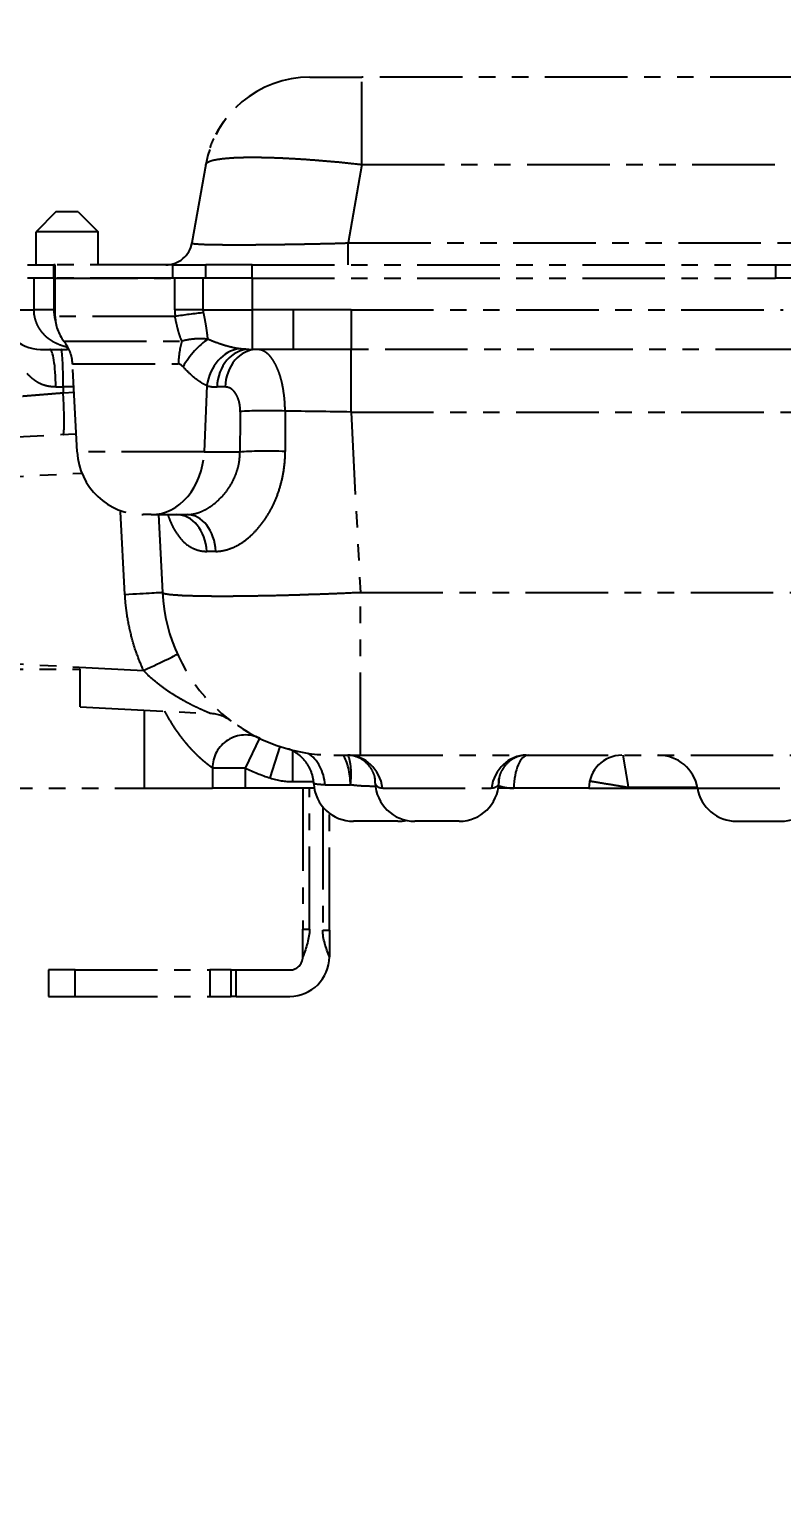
# Model space of a CAD drawing. Header units: inches. Extents: x 0 to 77285, y -118 to 40065.
# Drawn here: x 70045.1 to 70102.1, y 25452.6 to 25562.7 of the extents above; entities that cross this region are included whole.
import ezdxf

# ---------------------------------------------------------------- set-up
doc = ezdxf.new("R2010")
doc.units = ezdxf.units.IN
doc.header["$LTSCALE"] = 5
doc.header["$MEASUREMENT"] = 0
doc.linetypes.add('PHANTOM', pattern=[2.5, 1.25, -0.25, 0.25, -0.25, 0.25, -0.25])
doc.layers.add('66', color=6, linetype='PHANTOM')
doc.styles.add('SCI', font='')
doc.styles.get('SCI').set_extended_font_data('Gulim')
doc.dimstyles.new('SCH', dxfattribs={"dimtxt": 2.5, "dimasz": 2, "dimexe": 1.25, "dimexo": 0.625, "dimtad": 1, "dimdec": 8, "dimtxsty": 'SCI', "dimcen": 2.5, "dimclrd": 4, "dimclre": 4, "dimclrt": 7, "dimadec": 8, "dimazin": 2, "dimtfac": 1, "dimtdec": 8, "dimtmove": 0, "dimatfit": 3, "dimfxl": 1, "dimarcsym": 0})

# ---------------------------------------------------------------- blocks, each defined once
blk = doc.blocks.new('A$C4c8e5734')
for p, q in [((-185.62, 18.92), (-181.68, 18.92)), ((-124.08, 18.92), (-181.68, 18.92)), ((-181.68, 12.31), (-181.68, 18.92)), ((-193.5, 12.31), (-194.55, 6.38)), ((-181.68, 12.31), (-182.73, 6.38)), ((-181.68, 12.31), (-32.62, 12.31)), ((-204.85, 8.72), (-206.35, 7.22)), ((-203.15, 8.72), (-204.85, 8.72)), ((-203.15, 8.72), (-201.65, 7.22)), ((-201.65, 7.22), (-206.35, 7.22)), ((-206.35, 4.72), (-206.35, 7.22)), ((-201.65, 4.72), (-201.65, 7.22)), ((-182.73, 6.38), (-31.57, 6.38)), ((-182.73, 4.72), (-182.73, 6.38)), ((-207, 4.72), (-205, 4.72)), ((-204.9, 4.72), (-205, 4.72)), ((-205, 3.72), (-205, 4.72)), ((-196, 4.72), (-204.9, 4.72)), ((-204.9, 3.72), (-204.9, 4.72)), ((-196, 4.72), (-193.49, 4.72)), ((-196, 3.72), (-196, 4.72)), ((-190, 4.72), (-193.49, 4.72)), ((-193.49, 3.72), (-193.49, 4.72)), ((-190, 4.72), (-150.39, 4.72)), ((-190, 3.72), (-190, 4.72)), ((-150.39, 4.72), (-146.06, 4.72)), ((-150.39, 4.72), (-150.39, 3.72)), ((-205, 3.72), (-207, 3.72)), ((-206.5, 1.32), (-206.5, 3.72)), ((-204.9, 3.72), (-205, 3.72)), ((-205, 3.72), (-205, 1.32)), ((-204.9, 3.72), (-205, 3.72)), ((-196, 3.72), (-204.9, 3.72)), ((-204.9, 0.82), (-204.9, 3.72)), ((-204.9, 3.72), (-196, 3.72)), ((-193.49, 3.72), (-196, 3.72)), ((-195.85, 1.32), (-195.85, 3.72)), ((-193.69, 1.32), (-193.69, 3.72)), ((-190, 3.72), (-193.49, 3.72)), ((-190, 3.72), (-193.49, 3.72)), ((-190, 3.72), (-150.39, 3.72)), ((-190, 3.72), (-190, 1.32)), ((-190, 3.72), (-150.39, 3.72)), ((-146.06, 3.72), (-150.39, 3.72)), ((-209, 1.32), (-206.5, 1.32)), ((-205, 1.32), (-205, 1.31)), ((-205, 1.32), (-204.9, 1.32)), ((-193.69, 1.32), (-195.85, 1.32)), ((-193.69, 1.32), (-190, 1.32)), ((-186.9, 1.32), (-190, 1.32)), ((-190, 1.32), (-190, -1.68)), ((-186.9, 1.32), (-186.9, -1.68)), ((-182.51, 1.31), (-149.8, 1.31)), ((-182.51, 1.31), (-182.51, -1.69)), ((-195.83, 0.82), (-204.9, 0.82)), ((-204.24, -1.06), (-195.31, -1.06)), ((-195.58, -0.28), (-195.58, -0.28)), ((-193.42, -0.28), (-193.42, -0.28)), ((-206, -1.68), (-204, -1.68)), ((-204, -1.51), (-204, -1.68)), ((-203.85, -1.68), (-204, -1.68)), ((-190.25, -1.68), (-190, -1.68)), ((-186.9, -1.68), (-190, -1.68)), ((-148.68, -1.69), (-182.51, -1.69)), ((-182.51, -6.42), (-182.51, -1.69)), ((-203.58, -2.78), (-195.58, -2.78)), ((-203.23, -9.44), (-203.58, -2.78)), ((-206.67, -3.85), (-206.67, -3.85)), ((-204.85, -4.52), (-204.29, -4.52)), ((-203.49, -4.52), (-204.29, -4.52)), ((-204.29, -4.52), (-204.29, -4.96)), ((-204.29, -4.96), (-203.47, -4.91)), ((-193.41, -4.42), (-193.62, -9.44)), ((-192.04, -4.52), (-192.65, -4.52)), ((-182.51, -6.42), (-148.68, -6.42)), ((-182.51, -6.42), (-181.8, -20.06)), ((-212, -8.51), (-203.3, -8.06)), ((-193.62, -9.44), (-203.23, -9.44)), ((-193.62, -9.44), (-190.92, -9.44)), ((-190.93, -9.74), (-190.93, -9.74)), ((-191.05, -10.58), (-191.05, -10.58)), ((-191, -10.33), (-191, -10.33)), ((-228.52, -12.38), (-202.88, -11.03)), ((-199.62, -20.21), (-199.95, -13.87)), ((-197.63, -14.18), (-198.24, -14.18)), ((-197.63, -14.18), (-194.9, -14.18)), ((-197.09, -14.18), (-196.78, -20.06)), ((-181.8, -20.06), (-133.71, -20.06)), ((-181.8, -32.38), (-181.8, -20.06)), ((-228.52, -24.38), (-198.22, -25.97)), ((-228.58, -25.88), (-203, -25.88)), ((-203, -28.71), (-203, -25.88)), ((-203, -28.71), (-193.18, -29.23)), ((-198.17, -28.96), (-198.17, -34.88)), ((-195.07, -31.38), (-195.07, -31.38)), ((-190.5, -33.35), (-189.42, -31.1)), ((-188.64, -34.1), (-187.86, -31.73)), ((-186.92, -34.38), (-186.92, -32.06)), ((-183.8, -32.38), (-181.8, -32.38)), ((-181.8, -32.38), (-132.92, -32.38)), ((-190.5, -33.35), (-193, -33.35)), ((-193, -33.35), (-193, -34.88)), ((-190.5, -34.88), (-190.5, -33.35)), ((-225.38, -34.88), (-198.17, -34.88)), ((-198.17, -34.88), (-193, -34.88)), ((-190.5, -34.88), (-193, -34.88)), ((-185.29, -34.88), (-190.5, -34.88)), ((-186.92, -34.38), (-185.34, -34.38)), ((-186.15, -34.88), (-186.15, -45.55)), ((-185.65, -45.55), (-185.65, -34.88)), ((-184.47, -34.63), (-182.54, -34.63)), ((-180.69, -34.15), (-180.69, -34.15)), ((-180.68, -34.48), (-180.69, -34.16)), ((-180.67, -34.48), (-180.68, -34.48)), ((-180.65, -34.55), (-180.65, -34.55)), ((-180.11, -34.88), (-171.89, -34.88)), ((-170.18, -34.88), (-171.36, -34.88)), ((-171.32, -34.48), (-171.33, -34.48)), ((-171.32, -34.48), (-171.31, -34.16)), ((-164.5, -34.88), (-170.18, -34.88)), ((-164.5, -34.88), (-161.5, -34.88)), ((-156.3, -34.82), (-161.5, -34.82)), ((-161.5, -34.82), (-161.5, -34.88)), ((-161.5, -34.88), (-156.29, -34.88)), ((-156.29, -34.88), (-147.01, -34.88)), ((-184.65, -36.28), (-184.65, -45.62)), ((-184.15, -45.62), (-184.15, -36.76)), ((-178.97, -37.38), (-182.33, -37.38)), ((-174.32, -37.38), (-177.68, -37.38)), ((-153.33, -37.38), (-149.97, -37.38)), ((-186.15, -47.63), (-186.15, -45.55)), ((-186.15, -45.55), (-185.65, -45.55)), ((-184.65, -45.62), (-184.15, -45.62)), ((-184.15, -45.62), (-184.15, -47.63)), ((-203.4, -48.63), (-205.4, -48.63)), ((-205.4, -48.63), (-205.4, -50.63)), ((-203.4, -48.63), (-193.19, -48.63)), ((-203.4, -50.63), (-203.4, -48.63)), ((-191.59, -48.63), (-193.19, -48.63)), ((-193.19, -48.63), (-193.19, -50.63)), ((-191.59, -48.63), (-191.19, -48.63)), ((-191.59, -50.63), (-191.59, -48.63)), ((-191.19, -48.63), (-187.15, -48.63)), ((-191.19, -50.63), (-191.19, -48.63)), ((-205.4, -50.63), (-203.4, -50.63)), ((-203.4, -50.63), (-193.19, -50.63)), ((-193.19, -50.63), (-191.59, -50.63)), ((-191.19, -50.63), (-191.59, -50.63)), ((-191.19, -50.63), (-187.15, -50.63))]:
    blk.add_line(p, q)
for centre, radius, start, end in [((-185.62, 10.92), 8, 90, 170), ((-196.52, 6.72), 2, 270, 350), ((-206, 1.32), 3, 180, 270), ((-202, 1.32), 3, 180, 196.185), ((-202, 1.31), 3, 180, 196.3822), ((-201.9, 0.82), 3, 180, 218.7994), ((-206.58, -2.94), 3, 3, 38.7994), ((-198.24, -9.18), 5, 183, 270), ((-183.8, -19.38), 13, 183, 270), ((-193.34, -32.22), 3, 53.3985, 87), ((-190.5, -33.35), 2.5, 64.3752, 180), ((-162, -34.88), 2.5, 90, 180), ((-159.24, -35.38), 3, 9.5941, 90), ((-183.8, -19.38), 15.5, 244.3752, 251.8051), ((-186.92, -28.88), 5.5, 251.8051, 270), ((-182.33, -34.38), 3, 183.1976, 270), ((-177.68, -34.38), 3, 182, 270), ((-174.32, -34.38), 3, 270, 358), ((-153.33, -34.38), 3, 189.5941, 270), ((-149.97, -34.38), 3, 270, 350.4059), ((-178.97, -34.38), 3, 270, 282.4482), ((-187.15, -47.63), 1, 270, 0), ((-187.15, -47.63), 3, 270, 0)]:
    blk.add_arc(centre, radius, start, end)
for centre, major_axis, ratio, start_param, end_param in [((-183.32, 10.92), (0, -4), 0.855198, 4.243517, 4.24352), ((-190.37, 1.32), (0, 5.73), 0.955213, 1.570692, 1.658016), ((-194.64, 0.82), (-3.97, -0.52), 0.040361, 4.45859, 5.010555), ((-207, 1.31), (-2, 0), 0.515653, 1.91992, 1.920014), ((-194.35, -2.94), (0, -3), 0.409114, 4.03521, 4.660029), ((-193.81, -3.15), (-1.74, -2.44), 0.425327, 3.938837, 4.945993), ((-205.31, -4.68), (0, 3), 0.152088, 4.764749, 6.283185), ((-204.45, -4.68), (0, 3), 0.052336, 4.764749, 6.283185), ((-204, -4.35), (-1, -2.83), 0.694693, 3.586993, 3.612363), ((-191.01, -4.58), (0.76, 2.9), 0.797384, 0.299105, 1.722851), ((-190.25, -4.68), (0, 3), 0.801997, 0, 1.518436), ((-189.64, -4.68), (0, 3), 0.801997, 0.000001, 1.518437), ((-204.45, -5.11), (0.16, -3), 0.054999, 0, 1.620346), ((-188.6, 12.14), (-4.91, -16.54), 0.410438, 0.013779, 0.121301), ((2187.92, 205.92), (259.09, 3964.19), 0.596589, 1.663309, 1.66408), ((-188.49, -6.54), (-3, 0.03), 0.07414, 4.375685, 5.641988), ((-182.46, -6.68), (15.03, -0.26), 0.017337, 1.574737, 1.912644), ((2709.68, 259.19), (255.97, 4730.93), 0.609995, 1.659915, 1.660561), ((-197.63, -9.18), (0, -5), 0.801997, 0, 1.518436), ((-188.52, -9.6), (-3, 0.03), 0.074755, 4.36449, 5.641954), ((-191.23, -11.32), (-3, -0.16), 0.109338, 1.488423, 1.488433), ((-195.71, -17.18), (0, 3), 0.764838, 4.786101, 6.283174), ((-195.71, -17.18), (0, 3), 0.764838, 6.283174, 6.283185), ((-194.9, -17.18), (0, 3), 0.719851, 4.786357, 6.283185), ((-181.99, -17.18), (14.94, -0.16), 0.010413, 2.37446, 2.441743), ((-199.77, -20.21), (3, 0.16), 0.002743, 4.764677, 6.283185), ((-198.38, -25.97), (2.73, 1.24), 0.021577, 4.760099, 6.283185), ((-186.92, -34.88), (0, -3), 0.818695, 1.654227, 2.654021), ((-183.76, -34.88), (0, -3), 0.405934, 1.65426, 2.555907), ((-183.76, -34.88), (-0.55, -2.95), 0.387171, 1.727453, 2.650207), ((-182.74, -35.38), (0, 3), 0.887112, 6.283168, 6.283186), ((-182.74, -35.38), (0, 3), 0.887112, 4.879837, 6.283168), ((-169.26, -35.38), (0, 3), 0.887112, 0.00002, 1.403348), ((-169.1, -34.88), (0, 2.5), 0.431687, 0, 1.570796), ((-169.26, -35.38), (0, 3), 0.887112, 0, 0.00002), ((-183.66, -34.59), (2.96, 0.46), 0.865651, 6.283069, 6.283289), ((-183.66, -34.59), (2.96, 0.46), 0.865651, 6.145342, 6.283069), ((-168.34, -34.59), (-2.96, 0.46), 0.865652, 0.000083, 0.137845), ((-168.34, -34.59), (-2.96, 0.46), 0.865652, 6.283097, 6.283268)]:
    blk.add_ellipse(centre, major_axis=major_axis, ratio=ratio, start_param=start_param, end_param=end_param)
for points in [[(-192.73, 14.6), (-192.53, 14.98), (-192.28, 15.39), (-191.98, 15.78)], [(-192.72, 14.61), (-192.52, 15), (-192.26, 15.41), (-191.96, 15.81)], [(-193.17, 13.58), (-193.09, 13.79), (-193, 14.04), (-192.88, 14.29)], [(-193.5, 12.31), (-193.49, 12.36), (-193.46, 12.4), (-193.41, 12.44)], [(-193.41, 12.44), (-193.36, 12.49), (-193.29, 12.52), (-193.2, 12.56)], [(-193.2, 12.56), (-193.11, 12.59), (-193, 12.63), (-192.87, 12.66)], [(-190.41, 12.86), (-190.14, 12.86), (-189.85, 12.86), (-189.54, 12.86)], [(-189.54, 12.86), (-189.24, 12.85), (-188.93, 12.85), (-188.6, 12.84)], [(-185.35, 12.66), (-184.96, 12.63), (-184.56, 12.6), (-184.16, 12.56)], [(-184.16, 12.56), (-183.75, 12.53), (-183.34, 12.49), (-182.93, 12.45)], [(-182.93, 12.45), (-182.52, 12.4), (-182.1, 12.36), (-181.68, 12.31)], [(-194.55, 6.38), (-194.55, 6.36), (-194.53, 6.35), (-194.49, 6.34)], [(-194.49, 6.34), (-194.48, 6.34), (-194.48, 6.34), (-194.47, 6.34)], [(-194.47, 6.34), (-194.43, 6.33), (-194.37, 6.32), (-194.3, 6.31)], [(-194.3, 6.31), (-194.28, 6.31), (-194.25, 6.31), (-194.22, 6.31)], [(-194.22, 6.31), (-194.15, 6.3), (-194.08, 6.3), (-193.99, 6.29)], [(-193.99, 6.29), (-193.93, 6.29), (-193.87, 6.28), (-193.8, 6.28)], [(-193.8, 6.28), (-193.73, 6.28), (-193.64, 6.27), (-193.55, 6.27)], [(-192.34, 6.25), (-192.12, 6.24), (-191.89, 6.24), (-191.64, 6.24)], [(-191.64, 6.24), (-191.62, 6.24), (-191.6, 6.24), (-191.58, 6.24)], [(-191.58, 6.24), (-191.31, 6.24), (-191.03, 6.24), (-190.73, 6.24)], [(-190.73, 6.24), (-190.7, 6.24), (-190.68, 6.24), (-190.66, 6.24)], [(-190.66, 6.24), (-190.38, 6.24), (-190.08, 6.24), (-189.78, 6.24)], [(-189.78, 6.24), (-189.7, 6.25), (-189.63, 6.25), (-189.55, 6.25)], [(-189.55, 6.25), (-189.29, 6.25), (-189.02, 6.25), (-188.75, 6.25)], [(-188.75, 6.25), (-188.61, 6.26), (-188.47, 6.26), (-188.33, 6.26)], [(-188.33, 6.26), (-188.11, 6.26), (-187.88, 6.27), (-187.65, 6.27)], [(-187.65, 6.27), (-187.44, 6.27), (-187.24, 6.28), (-187.03, 6.28)], [(-187.03, 6.28), (-186.85, 6.28), (-186.67, 6.29), (-186.48, 6.29)], [(-186.48, 6.29), (-186.21, 6.29), (-185.93, 6.3), (-185.64, 6.31)], [(-185.64, 6.31), (-185.52, 6.31), (-185.39, 6.31), (-185.26, 6.31)], [(-185.26, 6.31), (-184.91, 6.32), (-184.56, 6.33), (-184.2, 6.34)], [(-184.2, 6.34), (-184.14, 6.34), (-184.07, 6.34), (-184.01, 6.34)], [(-184.01, 6.34), (-183.58, 6.35), (-183.16, 6.36), (-182.73, 6.38)], [(-206.07, 1.32), (-206.21, 1.32), (-206.35, 1.32), (-206.5, 1.32)], [(-206.48, 0.98), (-206.49, 1.09), (-206.5, 1.21), (-206.5, 1.32)], [(-205, 1.31), (-205, 1.31), (-205.02, 1.31), (-205.05, 1.31)], [(-193.69, 1.25), (-193.69, 1.28), (-193.69, 1.3), (-193.69, 1.32)], [(-193.68, 1.18), (-193.68, 1.2), (-193.69, 1.23), (-193.69, 1.25)], [(-193.67, 1.11), (-193.67, 1.13), (-193.68, 1.16), (-193.68, 1.18)], [(-193.58, 0.69), (-193.6, 0.82), (-193.63, 0.96), (-193.67, 1.11)], [(-206.48, 0.95), (-206.48, 0.96), (-206.48, 0.97), (-206.48, 0.98)], [(-206.41, 0.62), (-206.44, 0.73), (-206.46, 0.84), (-206.48, 0.95)], [(-206.4, 0.59), (-206.4, 0.6), (-206.41, 0.61), (-206.41, 0.62)], [(-206.29, 0.28), (-206.33, 0.38), (-206.37, 0.49), (-206.4, 0.59)], [(-206.28, 0.25), (-206.28, 0.26), (-206.29, 0.27), (-206.29, 0.28)], [(-206.12, -0.06), (-206.18, 0.05), (-206.24, 0.15), (-206.28, 0.25)], [(-195.74, 0.39), (-195.77, 0.53), (-195.8, 0.68), (-195.83, 0.82)], [(-195.73, 0.35), (-195.73, 0.36), (-195.74, 0.38), (-195.74, 0.39)], [(-195.65, 0), (-195.68, 0.11), (-195.7, 0.23), (-195.73, 0.35)], [(-206.11, -0.07), (-206.12, -0.07), (-206.12, -0.06), (-206.12, -0.06)], [(-205.9, -0.38), (-205.98, -0.28), (-206.05, -0.18), (-206.11, -0.07)], [(-205.89, -0.39), (-205.9, -0.38), (-205.9, -0.38), (-205.9, -0.38)], [(-205.63, -0.68), (-205.72, -0.58), (-205.81, -0.49), (-205.89, -0.39)], [(-205.62, -0.69), (-205.62, -0.68), (-205.62, -0.68), (-205.63, -0.68)], [(-205.29, -0.95), (-205.41, -0.87), (-205.52, -0.78), (-205.62, -0.69)], [(-205.28, -0.96), (-205.29, -0.95), (-205.29, -0.95), (-205.29, -0.95)], [(-195.63, -0.08), (-195.64, -0.06), (-195.64, -0.03), (-195.65, 0)], [(-195.56, -0.34), (-195.58, -0.26), (-195.61, -0.17), (-195.63, -0.08)], [(-195.53, -0.44), (-195.54, -0.41), (-195.55, -0.38), (-195.56, -0.34)], [(-195.47, -0.63), (-195.49, -0.57), (-195.51, -0.51), (-195.53, -0.44)], [(-195.34, -0.97), (-195.36, -0.94), (-195.37, -0.9), (-195.39, -0.86)], [(-195.31, -1.06), (-195.32, -1.03), (-195.33, -1), (-195.34, -0.97)], [(-194.83, -0.95), (-194.99, -0.98), (-195.15, -1.01), (-195.31, -1.06)], [(-193.33, -0.91), (-193.44, -0.9), (-193.55, -0.89), (-193.66, -0.88)], [(-193.38, -0.56), (-193.39, -0.48), (-193.4, -0.41), (-193.41, -0.32)], [(-193.36, -0.75), (-193.36, -0.69), (-193.37, -0.63), (-193.38, -0.56)], [(-193.33, -0.91), (-193.34, -0.86), (-193.35, -0.81), (-193.36, -0.75)], [(-192.64, -1.19), (-192.86, -1.11), (-193.09, -1.02), (-193.33, -0.91)], [(-204, -1.51), (-204.16, -1.48), (-204.31, -1.43), (-204.46, -1.38)], [(-203.93, -1.52), (-203.95, -1.52), (-203.98, -1.52), (-204, -1.51)], [(-192.01, -1.4), (-192.21, -1.34), (-192.42, -1.27), (-192.64, -1.19)], [(-191.45, -1.54), (-191.63, -1.5), (-191.81, -1.45), (-192.01, -1.4)], [(-190.97, -1.63), (-191.12, -1.61), (-191.28, -1.58), (-191.45, -1.54)], [(-190.73, -1.66), (-190.81, -1.65), (-190.89, -1.64), (-190.97, -1.63)], [(-189.3, -1.73), (-189.41, -1.7), (-189.52, -1.68), (-189.64, -1.68)], [(-182.51, -1.69), (-182.94, -1.69), (-183.77, -1.68), (-184.91, -1.68), (-185.96, -1.68), (-186.6, -1.68), (-186.9, -1.68)], [(-195.49, -2.79), (-195.52, -2.78), (-195.55, -2.78), (-195.58, -2.78)], [(-195.41, -2.83), (-195.44, -2.82), (-195.47, -2.8), (-195.49, -2.79)], [(-195.32, -2.9), (-195.35, -2.87), (-195.38, -2.85), (-195.41, -2.83)], [(-195.22, -2.99), (-195.26, -2.96), (-195.29, -2.92), (-195.32, -2.9)], [(-194.67, -3.55), (-194.85, -3.39), (-195.03, -3.2), (-195.22, -2.99)], [(-188.21, -2.85), (-188.28, -2.7), (-188.36, -2.57), (-188.44, -2.45)], [(-188, -3.31), (-188.07, -3.14), (-188.13, -2.99), (-188.21, -2.85)], [(-206.25, -4.16), (-206.34, -4.11), (-206.43, -4.04), (-206.52, -3.97)], [(-205.98, -4.3), (-206.06, -4.26), (-206.15, -4.22), (-206.25, -4.16)], [(-194.19, -3.96), (-194.34, -3.85), (-194.5, -3.71), (-194.67, -3.55)], [(-193.77, -4.25), (-193.89, -4.17), (-194.03, -4.07), (-194.19, -3.96)], [(-193.41, -4.42), (-193.52, -4.38), (-193.64, -4.32), (-193.77, -4.25)], [(-187.83, -3.83), (-187.88, -3.65), (-187.94, -3.47), (-188, -3.31)], [(-187.69, -4.4), (-187.73, -4.21), (-187.78, -4.01), (-187.83, -3.83)], [(-207.37, -5.21), (-207.2, -5.19), (-207.02, -5.18), (-206.83, -5.16)], [(-205.64, -5.07), (-205.42, -5.05), (-205.2, -5.03), (-204.97, -5.01)], [(-205.29, -4.49), (-205.36, -4.48), (-205.43, -4.47), (-205.51, -4.45)], [(-205.07, -4.51), (-205.15, -4.51), (-205.22, -4.5), (-205.29, -4.49)], [(-204.85, -4.52), (-204.93, -4.52), (-205, -4.52), (-205.07, -4.51)], [(-204.97, -5.01), (-204.75, -4.99), (-204.52, -4.98), (-204.29, -4.96)], [(-191.86, -4.54), (-191.92, -4.53), (-191.98, -4.52), (-192.04, -4.52)], [(-191.15, -5.17), (-191.19, -5.11), (-191.22, -5.05), (-191.26, -4.99)], [(-191.06, -5.38), (-191.09, -5.31), (-191.12, -5.24), (-191.15, -5.17)], [(-190.98, -5.61), (-191.01, -5.53), (-191.03, -5.46), (-191.06, -5.38)], [(-187.59, -5.02), (-187.62, -4.81), (-187.65, -4.6), (-187.69, -4.4)], [(-187.52, -5.66), (-187.54, -5.44), (-187.56, -5.23), (-187.59, -5.02)], [(-190.93, -5.86), (-190.95, -5.77), (-190.96, -5.69), (-190.98, -5.61)], [(-190.9, -6.11), (-190.91, -6.02), (-190.92, -5.94), (-190.93, -5.86)], [(-190.89, -6.39), (-190.89, -6.29), (-190.89, -6.2), (-190.9, -6.11)], [(-187.5, -6.34), (-187.5, -6.11), (-187.51, -5.88), (-187.52, -5.66)], [(-191.34, -11.4), (-191.25, -11.2), (-191.17, -10.99), (-191.1, -10.77)], [(-192.02, -12.51), (-191.88, -12.35), (-191.76, -12.17), (-191.64, -11.98)], [(-191.64, -11.98), (-191.53, -11.8), (-191.43, -11.61), (-191.34, -11.4)], [(-192.86, -13.35), (-192.71, -13.24), (-192.57, -13.11), (-192.43, -12.97)], [(-192.43, -12.97), (-192.29, -12.83), (-192.15, -12.68), (-192.02, -12.51)], [(-196.38, -14.18), (-196.31, -14.38), (-196.24, -14.58), (-196.15, -14.77)], [(-193.29, -13.66), (-193.15, -13.57), (-193, -13.47), (-192.86, -13.35)], [(-189.4, -15.03), (-189.22, -14.81), (-189.04, -14.57), (-188.87, -14.3)], [(-188.87, -14.3), (-188.7, -14.04), (-188.55, -13.76), (-188.4, -13.46)], [(-196.15, -14.77), (-196.05, -15.02), (-195.93, -15.25), (-195.8, -15.46)], [(-189.95, -15.64), (-189.77, -15.46), (-189.58, -15.26), (-189.4, -15.03)], [(-195.8, -15.46), (-195.67, -15.66), (-195.54, -15.85), (-195.4, -16.01)], [(-195.4, -16.01), (-195.25, -16.17), (-195.11, -16.31), (-194.95, -16.43)], [(-194.95, -16.43), (-194.8, -16.55), (-194.64, -16.64), (-194.47, -16.72)], [(-190.53, -16.13), (-190.33, -15.99), (-190.14, -15.82), (-189.95, -15.64)], [(-194.47, -16.72), (-194.31, -16.8), (-194.13, -16.86), (-193.96, -16.9)], [(-193.96, -16.9), (-193.78, -16.94), (-193.6, -16.96), (-193.42, -16.96)], [(-192.75, -16.96), (-192.57, -16.96), (-192.39, -16.94), (-192.21, -16.9)], [(-192.21, -16.9), (-192.03, -16.87), (-191.85, -16.82), (-191.66, -16.75)], [(-198.22, -25.97), (-198.41, -25.54), (-198.77, -24.65), (-199.18, -23.27), (-199.48, -21.8), (-199.59, -20.75), (-199.62, -20.21)], [(-196.78, -20.06), (-196.78, -20.08), (-196.75, -20.1), (-196.69, -20.12)], [(-196.69, -20.12), (-196.68, -20.13), (-196.66, -20.14), (-196.64, -20.14)], [(-196.64, -20.14), (-196.59, -20.16), (-196.53, -20.17), (-196.44, -20.18)], [(-196.44, -20.18), (-196.39, -20.19), (-196.33, -20.2), (-196.26, -20.21)], [(-196.26, -20.21), (-196.19, -20.22), (-196.12, -20.23), (-196.04, -20.23)], [(-196.04, -20.23), (-195.92, -20.24), (-195.78, -20.25), (-195.63, -20.26)], [(-195.63, -20.26), (-195.58, -20.27), (-195.53, -20.27), (-195.48, -20.27)], [(-195.48, -20.27), (-195.27, -20.29), (-195.03, -20.3), (-194.77, -20.3)], [(-194.77, -20.3), (-194.51, -20.31), (-194.23, -20.32), (-193.93, -20.33)], [(-193.93, -20.33), (-193.85, -20.33), (-193.77, -20.33), (-193.69, -20.33)], [(-193.69, -20.33), (-193.46, -20.33), (-193.21, -20.33), (-192.95, -20.34)], [(-192.95, -20.34), (-192.77, -20.34), (-192.6, -20.34), (-192.41, -20.34)], [(-192.41, -20.34), (-192.23, -20.34), (-192.04, -20.34), (-191.85, -20.34)], [(-187.96, -20.28), (-187.84, -20.27), (-187.72, -20.27), (-187.6, -20.27)], [(-185.74, -20.21), (-185.49, -20.2), (-185.23, -20.19), (-184.97, -20.19)], [(-184.97, -20.19), (-184.58, -20.17), (-184.19, -20.16), (-183.79, -20.14)], [(-183.79, -20.14), (-183.66, -20.14), (-183.53, -20.13), (-183.4, -20.13)], [(-183.4, -20.13), (-182.87, -20.1), (-182.33, -20.08), (-181.8, -20.06)], [(-197.8, -26.39), (-197.95, -26.25), (-198.09, -26.11), (-198.22, -25.97)], [(-197.32, -26.81), (-197.49, -26.67), (-197.65, -26.53), (-197.8, -26.39)], [(-196.81, -27.22), (-196.99, -27.08), (-197.16, -26.95), (-197.32, -26.81)], [(-196.26, -27.61), (-196.45, -27.48), (-196.63, -27.35), (-196.81, -27.22)], [(-195.66, -27.98), (-195.86, -27.86), (-196.06, -27.73), (-196.26, -27.61)], [(-195.08, -28.31), (-195.26, -28.21), (-195.46, -28.1), (-195.66, -27.98)], [(-194.58, -28.58), (-194.73, -28.5), (-194.9, -28.41), (-195.08, -28.31)], [(-194.15, -28.78), (-194.28, -28.72), (-194.42, -28.66), (-194.58, -28.58)], [(-193.81, -28.94), (-193.91, -28.9), (-194.03, -28.85), (-194.15, -28.78)], [(-193.55, -29.06), (-193.62, -29.03), (-193.71, -28.99), (-193.81, -28.94)], [(-193.36, -29.14), (-193.41, -29.12), (-193.47, -29.09), (-193.55, -29.06)], [(-193.25, -29.19), (-193.28, -29.18), (-193.31, -29.16), (-193.36, -29.14)], [(-193.19, -29.22), (-193.2, -29.21), (-193.22, -29.2), (-193.25, -29.19)], [(-193.18, -29.23), (-193.18, -29.23), (-193.18, -29.22), (-193.19, -29.22)], [(-191.08, -30.14), (-191.09, -30.14), (-191.09, -30.14), (-191.09, -30.14)], [(-190.52, -30.5), (-190.73, -30.37), (-190.92, -30.25), (-191.08, -30.14)], [(-190.2, -30.69), (-190.31, -30.63), (-190.42, -30.56), (-190.52, -30.5)], [(-161.86, -32.67), (-161.88, -32.56), (-161.89, -32.46), (-161.91, -32.38)], [(-161.8, -33.02), (-161.82, -32.89), (-161.84, -32.78), (-161.86, -32.67)], [(-161.73, -33.41), (-161.76, -33.27), (-161.78, -33.14), (-161.8, -33.02)], [(-161.66, -33.84), (-161.69, -33.69), (-161.71, -33.55), (-161.73, -33.41)], [(-161.58, -34.31), (-161.61, -34.14), (-161.64, -33.99), (-161.66, -33.84)], [(-185.31, -34.55), (-185.32, -34.54), (-185.32, -34.54), (-185.32, -34.54)], [(-184.47, -34.63), (-184.59, -34.63), (-184.71, -34.62), (-184.8, -34.61)], [(-181.92, -34.7), (-182.13, -34.68), (-182.34, -34.66), (-182.54, -34.63)], [(-181.28, -34.73), (-181.5, -34.73), (-181.71, -34.71), (-181.92, -34.7)], [(-180.66, -34.74), (-180.86, -34.74), (-181.07, -34.74), (-181.28, -34.73)], [(-180.67, -34.48), (-180.68, -34.38), (-180.68, -34.27), (-180.69, -34.16)], [(-180.62, -34.61), (-180.64, -34.57), (-180.66, -34.53), (-180.67, -34.48)], [(-180.55, -34.72), (-180.58, -34.69), (-180.61, -34.65), (-180.62, -34.61)], [(-180.11, -34.88), (-180.19, -34.88), (-180.25, -34.87), (-180.3, -34.86)], [(-171.69, -34.86), (-171.75, -34.87), (-171.81, -34.88), (-171.89, -34.88)], [(-171.54, -34.8), (-171.58, -34.82), (-171.63, -34.84), (-171.69, -34.86)], [(-171.33, -34.48), (-171.34, -34.53), (-171.35, -34.57), (-171.37, -34.61)], [(-171.34, -34.68), (-171.33, -34.69), (-171.31, -34.69), (-171.3, -34.7)], [(-171.31, -34.16), (-171.32, -34.28), (-171.32, -34.38), (-171.33, -34.48)], [(-171.31, -34.12), (-171.31, -34.15), (-171.31, -34.16), (-171.31, -34.16)], [(-171.3, -34.7), (-171.25, -34.71), (-171.19, -34.73), (-171.13, -34.75)], [(-171.13, -34.75), (-171.08, -34.76), (-171.02, -34.78), (-170.96, -34.79)], [(-170.96, -34.79), (-170.87, -34.81), (-170.78, -34.83), (-170.68, -34.84)], [(-170.68, -34.84), (-170.65, -34.85), (-170.62, -34.85), (-170.58, -34.85)], [(-170.58, -34.85), (-170.46, -34.87), (-170.32, -34.88), (-170.18, -34.88)], [(-164.44, -34.32), (-164.42, -34.33), (-164.39, -34.33), (-164.36, -34.34)], [(-164.36, -34.34), (-164.31, -34.35), (-164.25, -34.36), (-164.18, -34.37)], [(-164.18, -34.37), (-164.11, -34.38), (-164.03, -34.39), (-163.94, -34.41)], [(-163.3, -34.52), (-163.17, -34.54), (-163.04, -34.56), (-162.9, -34.58)], [(-162.9, -34.58), (-162.77, -34.6), (-162.63, -34.63), (-162.48, -34.65)], [(-162.48, -34.65), (-162.33, -34.68), (-162.17, -34.7), (-162.01, -34.73)], [(-162.01, -34.73), (-161.84, -34.76), (-161.67, -34.78), (-161.5, -34.82)], [(-161.5, -34.82), (-161.53, -34.64), (-161.56, -34.47), (-161.58, -34.31)], [(-185.65, -45.55), (-185.65, -46.24), (-185.9, -46.94), (-186.15, -47.63)], [(-184.15, -47.63), (-184.4, -46.96), (-184.65, -46.29), (-184.65, -45.62)]]:
    blk.add_open_spline(points, degree=3)
for points, knots in [([(-192.87, 12.66), (-192.74, 12.68), (-192.59, 12.71), (-192.42, 12.73), (-192.25, 12.76), (-192.06, 12.78), (-191.85, 12.79), (-191.65, 12.81), (-191.42, 12.83), (-191.18, 12.84), (-190.94, 12.85), (-190.68, 12.85), (-190.41, 12.86)], [0.2, 0.2, 0.2, 0.2, 0.2666667, 0.2666667, 0.2666667, 0.3333333, 0.3333333, 0.3333333, 0.4, 0.4, 0.4, 0.4666667, 0.4666667, 0.4666667, 0.4666667]), ([(-188.6, 12.84), (-188.27, 12.83), (-187.93, 12.81), (-187.57, 12.8), (-187.22, 12.78), (-186.86, 12.76), (-186.49, 12.74), (-186.12, 12.72), (-185.74, 12.69), (-185.35, 12.66)], [0.6, 0.6, 0.6, 0.6, 0.6666667, 0.6666667, 0.6666667, 0.7333333, 0.7333333, 0.7333333, 0.8, 0.8, 0.8, 0.8]), ([(-193.55, 6.27), (-193.45, 6.27), (-193.34, 6.26), (-193.23, 6.26), (-193.16, 6.26), (-193.08, 6.26), (-193, 6.26)], [0.26666667, 0.26666667, 0.26666667, 0.26666667, 0.30769668, 0.30769668, 0.30769668, 0.33333333, 0.33333333, 0.33333333, 0.33333333]), ([(-193, 6.26), (-192.85, 6.25), (-192.68, 6.25), (-192.51, 6.25), (-192.45, 6.25), (-192.4, 6.25), (-192.34, 6.25)], [0.33333333, 0.33333333, 0.33333333, 0.33333333, 0.38461254, 0.38461254, 0.38461254, 0.4, 0.4, 0.4, 0.4]), ([(-205.05, 1.31), (-205.08, 1.31), (-205.12, 1.31), (-205.18, 1.31), (-205.24, 1.31), (-205.31, 1.32), (-205.4, 1.32), (-205.49, 1.32), (-205.59, 1.32), (-205.7, 1.32), (-205.81, 1.32), (-205.94, 1.32), (-206.07, 1.32)], [0.1666667, 0.1666667, 0.1666667, 0.1666667, 0.3333333, 0.3333333, 0.3333333, 0.5, 0.5, 0.5, 0.6666667, 0.6666667, 0.6666667, 0.8333333, 0.8333333, 0.8333333, 0.8333333]), ([(-182.51, 1.31), (-182.94, 1.31), (-183.76, 1.31), (-184.89, 1.32), (-185.95, 1.32), (-186.59, 1.32), (-186.9, 1.32)], [0, 0, 0, 0, 0.25, 0.5, 0.75, 0.9999996, 0.9999996, 0.9999996, 0.9999996]), ([(-193.41, -0.32), (-193.42, -0.24), (-193.44, -0.14), (-193.45, -0.04), (-193.47, 0.06), (-193.48, 0.18), (-193.51, 0.3), (-193.53, 0.42), (-193.55, 0.55), (-193.58, 0.69)], [0.4285714, 0.4285714, 0.4285714, 0.4285714, 0.5714286, 0.5714286, 0.5714286, 0.7142857, 0.7142857, 0.7142857, 0.8571429, 0.8571429, 0.8571429, 0.8571429]), ([(-204.46, -1.38), (-204.61, -1.32), (-204.76, -1.26), (-204.89, -1.19), (-205.03, -1.12), (-205.16, -1.04), (-205.28, -0.96)], [0.1, 0.1, 0.1, 0.1, 0.2, 0.2, 0.2, 0.3, 0.3, 0.3, 0.3]), ([(-195.39, -0.86), (-195.4, -0.82), (-195.42, -0.78), (-195.44, -0.74), (-195.45, -0.7), (-195.46, -0.66), (-195.47, -0.63)], [0.1666667, 0.1666667, 0.1666667, 0.1666667, 0.2589629, 0.2589629, 0.2589629, 0.3333333, 0.3333333, 0.3333333, 0.3333333]), ([(-193.66, -0.88), (-193.72, -0.88), (-193.79, -0.88), (-193.85, -0.87), (-194.02, -0.87), (-194.18, -0.87), (-194.34, -0.89), (-194.5, -0.9), (-194.67, -0.92), (-194.83, -0.95)], [0.1542906, 0.1542906, 0.1542906, 0.1542906, 0.25, 0.25, 0.25, 0.5, 0.5, 0.5, 0.75, 0.75, 0.75, 0.75]), ([(-190.25, -1.68), (-190.33, -1.68), (-190.41, -1.68), (-190.49, -1.67), (-190.57, -1.67), (-190.65, -1.66), (-190.73, -1.66)], [0, 0, 0, 0, 0.3333333, 0.3333333, 0.3333333, 0.6666667, 0.6666667, 0.6666667, 0.6666667]), ([(-188.44, -2.45), (-188.52, -2.33), (-188.6, -2.23), (-188.69, -2.13), (-188.78, -2.04), (-188.88, -1.96), (-188.98, -1.89), (-189.08, -1.82), (-189.19, -1.77), (-189.3, -1.73)], [0.6363636, 0.6363636, 0.6363636, 0.6363636, 0.7272727, 0.7272727, 0.7272727, 0.8181818, 0.8181818, 0.8181818, 0.9090909, 0.9090909, 0.9090909, 0.9090909]), ([(-206.52, -3.97), (-206.61, -3.91), (-206.7, -3.83), (-206.78, -3.75), (-206.87, -3.67), (-206.95, -3.58), (-207.03, -3.49)], [0.6363636, 0.6363636, 0.6363636, 0.6363636, 0.7272727, 0.7272727, 0.7272727, 0.8181818, 0.8181818, 0.8181818, 0.8181818]), ([(-205.51, -4.45), (-205.58, -4.44), (-205.65, -4.42), (-205.73, -4.39), (-205.81, -4.37), (-205.89, -4.34), (-205.98, -4.3)], [0.2727273, 0.2727273, 0.2727273, 0.2727273, 0.3636364, 0.3636364, 0.3636364, 0.4545455, 0.4545455, 0.4545455, 0.4545455]), ([(-206.83, -5.16), (-206.65, -5.15), (-206.46, -5.13), (-206.26, -5.12), (-206.06, -5.1), (-205.85, -5.08), (-205.64, -5.07)], [0.5, 0.5, 0.5, 0.5, 0.625, 0.625, 0.625, 0.75, 0.75, 0.75, 0.75]), ([(-191.53, -4.7), (-191.58, -4.66), (-191.63, -4.63), (-191.68, -4.6), (-191.74, -4.58), (-191.8, -4.56), (-191.86, -4.54)], [0.7272727, 0.7272727, 0.7272727, 0.7272727, 0.8181818, 0.8181818, 0.8181818, 0.9090909, 0.9090909, 0.9090909, 0.9090909]), ([(-191.26, -4.99), (-191.3, -4.93), (-191.34, -4.88), (-191.39, -4.83), (-191.43, -4.78), (-191.48, -4.74), (-191.53, -4.7)], [0.5454545, 0.5454545, 0.5454545, 0.5454545, 0.6363636, 0.6363636, 0.6363636, 0.7272727, 0.7272727, 0.7272727, 0.7272727]), ([(-191.1, -10.77), (-191.04, -10.56), (-190.99, -10.33), (-190.96, -10.11), (-190.93, -9.89), (-190.92, -9.66), (-190.92, -9.44)], [0.8333333, 0.8333333, 0.8333333, 0.8333333, 0.9166667, 0.9166667, 0.9166667, 1, 1, 1, 1]), ([(-188.4, -13.46), (-188.26, -13.17), (-188.13, -12.86), (-188.02, -12.53), (-187.91, -12.21), (-187.81, -11.87), (-187.73, -11.53), (-187.65, -11.18), (-187.59, -10.82), (-187.55, -10.47), (-187.51, -10.11), (-187.49, -9.75), (-187.49, -9.39)], [0.6666667, 0.6666667, 0.6666667, 0.6666667, 0.75, 0.75, 0.75, 0.8333333, 0.8333333, 0.8333333, 0.9166667, 0.9166667, 0.9166667, 1, 1, 1, 1]), ([(-194.9, -14.18), (-194.78, -14.18), (-194.65, -14.17), (-194.53, -14.14), (-194.4, -14.12), (-194.27, -14.09), (-194.13, -14.05)], [0, 0, 0, 0, 0.0833333, 0.0833333, 0.0833333, 0.1666667, 0.1666667, 0.1666667, 0.1666667]), ([(-194.13, -14.05), (-194, -14.01), (-193.86, -13.95), (-193.72, -13.89), (-193.58, -13.82), (-193.44, -13.75), (-193.29, -13.66)], [0.1666667, 0.1666667, 0.1666667, 0.1666667, 0.25, 0.25, 0.25, 0.3333333, 0.3333333, 0.3333333, 0.3333333]), ([(-191.66, -16.75), (-191.48, -16.69), (-191.29, -16.6), (-191.1, -16.5), (-190.91, -16.39), (-190.72, -16.27), (-190.53, -16.13)], [0.1666667, 0.1666667, 0.1666667, 0.1666667, 0.25, 0.25, 0.25, 0.3333333, 0.3333333, 0.3333333, 0.3333333]), ([(-191.85, -20.34), (-191.56, -20.34), (-191.26, -20.33), (-190.95, -20.33), (-190.85, -20.33), (-190.75, -20.33), (-190.64, -20.33)], [0.53333333, 0.53333333, 0.53333333, 0.53333333, 0.58333664, 0.58333664, 0.58333664, 0.6, 0.6, 0.6, 0.6]), ([(-190.64, -20.33), (-190.22, -20.32), (-189.79, -20.31), (-189.34, -20.31), (-188.89, -20.3), (-188.43, -20.29), (-187.96, -20.28)], [0.6, 0.6, 0.6, 0.6, 0.6666667, 0.6666667, 0.6666667, 0.7333333, 0.7333333, 0.7333333, 0.7333333]), ([(-187.6, -20.27), (-187.24, -20.26), (-186.87, -20.25), (-186.5, -20.24), (-186.25, -20.23), (-185.99, -20.22), (-185.74, -20.21)], [0.74999872, 0.74999872, 0.74999872, 0.74999872, 0.8, 0.8, 0.8, 0.83332038, 0.83332038, 0.83332038, 0.83332038]), ([(-193, -33.35), (-193, -33.35), (-193.01, -33.34), (-193.06, -33.31), (-193.14, -33.25), (-193.24, -33.17), (-193.37, -33.07), (-193.52, -32.95), (-193.7, -32.8), (-193.89, -32.63), (-194.12, -32.42), (-194.35, -32.18), (-194.6, -31.93), (-194.86, -31.63), (-195.17, -31.26), (-195.52, -30.8), (-195.91, -30.23), (-196.28, -29.64), (-196.52, -29.21), (-196.61, -29.05)], [0, 0, 0, 0, 0.05, 0.1, 0.15, 0.2, 0.25, 0.3, 0.35, 0.4, 0.45, 0.5, 0.55, 0.6, 0.65, 0.7, 0.75, 0.8, 0.8286219, 0.8286219, 0.8286219, 0.8286219]), ([(-185.32, -34.54), (-185.34, -34.22), (-185.41, -33.9), (-185.65, -33.3), (-185.82, -33.02), (-186.23, -32.53), (-186.48, -32.32), (-186.89, -32.07), (-187.03, -32), (-187.19, -31.93), (-187.21, -31.92), (-187.24, -31.91)], [0, 0, 0, 0, 0.0972217, 0.0972217, 0.1927526, 0.1927526, 0.2883433, 0.2883433, 0.3356746, 0.3356746, 0.342375, 0.342375, 0.342375, 0.342375]), ([(-180.69, -34.12), (-180.71, -34.02), (-180.74, -33.89), (-180.86, -33.6), (-180.94, -33.44), (-181.2, -33.09), (-181.39, -32.9), (-181.84, -32.59), (-182.11, -32.48), (-182.5, -32.39), (-182.64, -32.38), (-182.74, -32.38)], [0, 0, 0, 0, 0.0657479, 0.0657479, 0.1387178, 0.1387178, 0.2365866, 0.2365866, 0.34717, 0.34717, 0.4179613, 0.4179613, 0.4179613, 0.4179613]), ([(-169.26, -32.38), (-169.34, -32.38), (-169.45, -32.38), (-169.69, -32.43), (-169.84, -32.47), (-170.19, -32.62), (-170.4, -32.74), (-170.8, -33.08), (-170.98, -33.31), (-171.16, -33.64), (-171.21, -33.75), (-171.27, -33.95), (-171.3, -34.05), (-171.31, -34.12)], [0, 0, 0, 0, 0.0570102, 0.0570102, 0.1211724, 0.1211724, 0.2102837, 0.2102837, 0.3186543, 0.3186543, 0.3676525, 0.3676525, 0.4183374, 0.4183374, 0.4183374, 0.4183374]), ([(-184.8, -34.61), (-184.9, -34.61), (-184.98, -34.6), (-185.05, -34.59), (-185.12, -34.58), (-185.18, -34.57), (-185.22, -34.56), (-185.27, -34.55), (-185.3, -34.55), (-185.31, -34.55)], [0.1111111, 0.1111111, 0.1111111, 0.1111111, 0.2222222, 0.2222222, 0.2222222, 0.3333333, 0.3333333, 0.3333333, 0.4444444, 0.4444444, 0.4444444, 0.4444444]), ([(-180.69, -34.16), (-180.69, -34.16), (-180.69, -34.16), (-180.69, -34.14), (-180.69, -34.13), (-180.69, -34.12)], [0.02289394, 0.02289394, 0.02289394, 0.02289394, 0.04511783, 0.04511783, 0.05302885, 0.05302885, 0.05302885, 0.05302885]), ([(-180.3, -34.86), (-180.36, -34.85), (-180.41, -34.83), (-180.45, -34.81), (-180.49, -34.78), (-180.52, -34.76), (-180.55, -34.72)], [0.2, 0.2, 0.2, 0.2, 0.4, 0.4, 0.4, 0.6, 0.6, 0.6, 0.6]), ([(-171.37, -34.61), (-171.39, -34.65), (-171.41, -34.68), (-171.44, -34.72), (-171.47, -34.75), (-171.5, -34.78), (-171.54, -34.8)], [0.2, 0.2, 0.2, 0.2, 0.4, 0.4, 0.4, 0.6, 0.6, 0.6, 0.6]), ([(-163.94, -34.41), (-163.85, -34.42), (-163.75, -34.44), (-163.65, -34.46), (-163.54, -34.48), (-163.42, -34.49), (-163.3, -34.52)], [0.4, 0.4, 0.4, 0.4, 0.5, 0.5, 0.5, 0.6, 0.6, 0.6, 0.6])]:
    blk.add_open_spline(points, degree=3, knots=knots)
blk = doc.blocks.new('A$Cf772756f')
at = {"layer": '66'}
blk.add_blockref('A$C4c8e5734', (124, 152.88), dxfattribs=at)
blk = doc.blocks.new('*D740')
at = {"color": 4, "lineweight": -2, "transparency": 16777216}
for p, q in [((69985.49, 25381.36), (69985.49, 25591.46)), ((70270.49, 25381.36), (70270.49, 25591.46)), ((69995.49, 25585.21), (70260.49, 25585.21))]:
    blk.add_line(p, q, dxfattribs=at)
at = {"color": 4, "transparency": 16777216}
for points in [[(69995.49, 25586.88), (69995.49, 25583.54), (69985.49, 25585.21)], [(70260.49, 25586.88), (70260.49, 25583.54), (70270.49, 25585.21)]]:
    blk.add_solid(points, dxfattribs=at)
at = {"layer": 'Defpoints', "color": 0, "transparency": 16777216}
for p in [(70270.49, 25585.21), (69985.49, 25378.23, 0), (70270.49, 25378.23, 0)]:
    blk.add_point(p, dxfattribs=at)
at = {"color": 7, "transparency": 16777216, "insert": (70127.99, 25594.74), "char_height": 12.5, "attachment_point": 5, "style": 'SCI'}
blk.add_mtext('285', dxfattribs=at)
blk = doc.blocks.new('*D741')
at = {"color": 4, "lineweight": -2, "transparency": 16777216}
for p, q in [((69945.49, 25410.36), (69945.49, 25621.38)), ((70310.49, 25410.36), (70310.49, 25621.38)), ((69955.49, 25615.13), (70300.49, 25615.13))]:
    blk.add_line(p, q, dxfattribs=at)
at = {"color": 4, "transparency": 16777216}
for points in [[(69955.49, 25616.8), (69955.49, 25613.47), (69945.49, 25615.13)], [(70300.49, 25616.8), (70300.49, 25613.47), (70310.49, 25615.13)]]:
    blk.add_solid(points, dxfattribs=at)
at = {"layer": 'Defpoints', "color": 0, "transparency": 16777216}
for p in [(70310.49, 25615.13), (69945.49, 25407.23, 0), (70310.49, 25407.23, 0)]:
    blk.add_point(p, dxfattribs=at)
at = {"color": 7, "transparency": 16777216, "insert": (70127.99, 25624.67), "char_height": 12.5, "attachment_point": 5, "style": 'SCI'}
blk.add_mtext('365', dxfattribs=at)
blk = doc.blocks.new('*D742')
at = {"color": 4, "lineweight": -2, "transparency": 16777216}
for p, q in [((69937.99, 25395.36), (69937.99, 25694.69)), ((70317.99, 25395.36), (70317.99, 25694.69)), ((69947.99, 25688.44), (70307.99, 25688.44))]:
    blk.add_line(p, q, dxfattribs=at)
at = {"color": 4, "transparency": 16777216}
for points in [[(69947.99, 25690.11), (69947.99, 25686.77), (69937.99, 25688.44)], [(70307.99, 25690.11), (70307.99, 25686.77), (70317.99, 25688.44)]]:
    blk.add_solid(points, dxfattribs=at)
at = {"layer": 'Defpoints', "color": 0, "transparency": 16777216}
for p in [(70317.99, 25688.44), (69937.99, 25392.23, 0), (70317.99, 25392.23, 0)]:
    blk.add_point(p, dxfattribs=at)
at = {"color": 7, "transparency": 16777216, "insert": (70127.99, 25697.97), "char_height": 12.5, "attachment_point": 5, "style": 'SCI'}
blk.add_mtext('380', dxfattribs=at)
blk = doc.blocks.new('*D1823')
at = {"color": 4, "lineweight": -2, "transparency": 16777216}
for p, q in [((69944.49, 25392.11), (69944.49, 25658.62)), ((70311.49, 25392.11), (70311.49, 25658.62)), ((69954.49, 25652.37), (70301.49, 25652.37))]:
    blk.add_line(p, q, dxfattribs=at)
at = {"color": 4, "transparency": 16777216}
for points in [[(69954.49, 25654.04), (69954.49, 25650.7), (69944.49, 25652.37)], [(70301.49, 25654.04), (70301.49, 25650.7), (70311.49, 25652.37)]]:
    blk.add_solid(points, dxfattribs=at)
at = {"layer": 'Defpoints', "color": 0, "transparency": 16777216}
for p in [(70311.49, 25652.37), (69944.49, 25388.98, 0), (70311.49, 25388.98, 0)]:
    blk.add_point(p, dxfattribs=at)
at = {"color": 7, "transparency": 16777216, "insert": (70127.99, 25661.91), "char_height": 12.5, "attachment_point": 5, "style": 'SCI'}
blk.add_mtext('367', dxfattribs=at)

msp = doc.modelspace()

# ---------------------------------------------------------------- block references
at = {"layer": '66'}
msp.add_blockref('A$Cf772756f', (70127.99460165, 25387.23021317, 0), dxfattribs=at)

# ---------------------------------------------------------------- dimensions: what is measured, and where the dimension line sits
for base, p1, p2, picture, middle in [((70317.9946016469, 25688.4392711657), (69937.9946016469, 25392.2302131725, -0.0000000047), (70317.9946016469, 25392.2302131725, -0.0000000047), '*D742', (70127.9946016469, 25697.9723936691)), ((70311.4946016469, 25652.3691486604), (69944.4946016469, 25388.9802131725, -0.0000000047), (70311.4946016469, 25388.9802131725, -0.0000000047), '*D1823', (70127.9946016469, 25661.9105934008)), ((70310.4946016468, 25615.1318823401), (69945.4946016468, 25407.2302131725, -0.0000000047), (70310.4946016468, 25407.2302131725, -0.0000000047), '*D741', (70127.9946016468, 25624.6650048434)), ((70270.4946016468, 25585.2098650904), (69985.4946016469, 25378.2302131725, -0.0000000047), (70270.4946016468, 25378.2302131725, -0.0000000047), '*D740', (70127.9946016469, 25594.7429875938))]:
    dim = msp.add_linear_dim(base=base, p1=p1, p2=p2, dimstyle='SCH', override={"dimscale": 5, "dimcen": 1})
    dim.commit()
    dim.dimension.update_dxf_attribs({"geometry": picture, "text_midpoint": middle})

doc.saveas('drawing.dxf')
